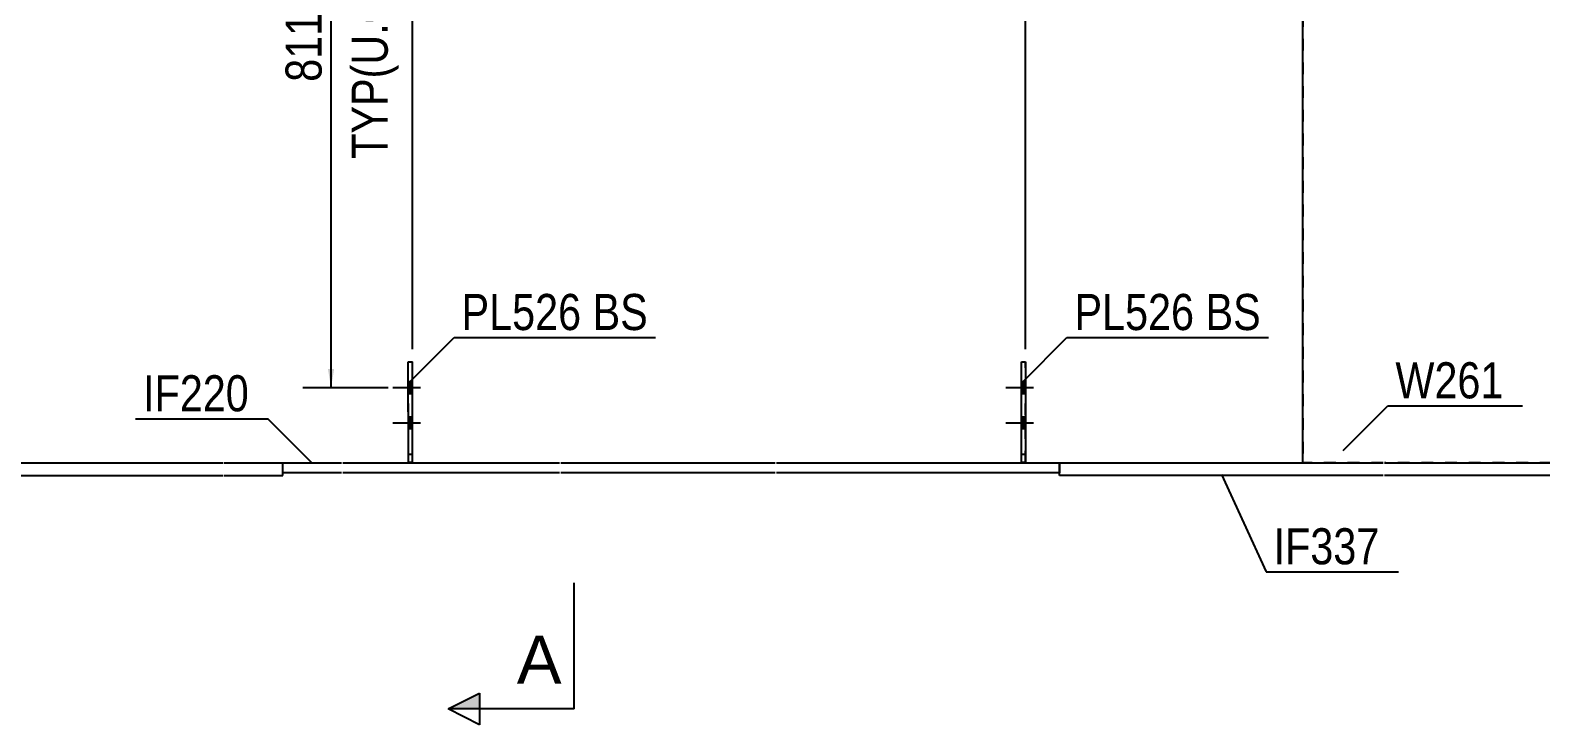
# Model space of a CAD drawing. Header units: millimetres. Extents: x -64 to 339, y -192 to 85.
# Drawn here: x 64.8 to 184.7, y -50.8 to 4.3 of the extents above; entities that cross this region are included whole.
import ezdxf

# ---------------------------------------------------------------- set-up
doc = ezdxf.new("R2010")
doc.units = ezdxf.units.MM
doc.linetypes.add('DXK_LINE_DOT1', pattern=[1.8814, 0.9407, -0.9407])
doc.linetypes.add('DXK_LINE_DOT2', pattern=[3.9198, 1.9599, -1.9599])
doc.styles.add('Arial', font='ARIAL.TTF', dxfattribs={"height": 0.2})
doc.styles.add('Arial Narrow', font='ARIALN.TTF', dxfattribs={"height": 0.2})

# ---------------------------------------------------------------- blocks, each defined once
blk = doc.blocks.new('Part-627019314-7804 - 7780')
at = {"color": 2, "linetype": 'Continuous'}
blk.add_line((165.79, -30), (165.79, 30), dxfattribs=at)
at = {"color": 7, "linetype": 'DXK_LINE_DOT1'}
for p, q in [((165.79, 30), (172.16, 30)), ((172.26, 30), (189.3, 30)), ((189.4, 30), (206.43, 30)), ((206.53, 30), (211.34, 30)), ((211.34, 30), (211.34, -30)), ((172.16, -30), (165.79, -30)), ((189.3, -30), (172.26, -30)), ((206.43, -30), (189.4, -30)), ((211.34, -30), (206.53, -30))]:
    blk.add_line(p, q, dxfattribs=at)
blk = doc.blocks.new('Part-627019314-7806 - 7780')
at = {"color": 2, "linetype": 'Continuous'}
for p, q in [((0, -31), (0, -30)), ((0, -30), (14.67, -30)), ((0, -31), (14.67, -31)), ((14.77, -30), (62.92, -30)), ((14.77, -31), (62.92, -31)), ((63.02, -30), (80.05, -30)), ((63.02, -31), (80.05, -31)), ((80.15, -30), (84.82, -30)), ((80.15, -31), (84.82, -31)), ((84.82, -31), (84.82, -30))]:
    blk.add_line(p, q, dxfattribs=at)
blk = doc.blocks.new('Part-627019314-7807 - 7780')
at = {"color": 2, "linetype": 'Continuous'}
for p, q in [((84.82, -30.8), (84.82, -30)), ((84.82, -30), (89.49, -30)), ((89.49, -30.8), (84.82, -30.8)), ((89.59, -30), (106.78, -30)), ((106.78, -30.8), (89.59, -30.8)), ((106.88, -30), (123.91, -30)), ((123.91, -30.8), (106.88, -30.8)), ((124.01, -30), (146.46, -30)), ((146.46, -30.8), (124.01, -30.8)), ((146.46, -30), (146.46, -30.8))]:
    blk.add_line(p, q, dxfattribs=at)
blk = doc.blocks.new('Bolt-627019314-7950 - 7780')
at = {"linetype": 'Continuous'}
for points in [[(95.12, -24.51), (95.12, -23.57), (94.79, -23.57), (94.79, -24.51)], [(95.12, -27.31), (95.12, -26.38), (94.79, -26.38), (94.79, -27.31)]]:
    blk.add_hatch(color=3, dxfattribs=at).paths.add_polyline_path(points)
at = {"color": 3, "linetype": 'Continuous'}
for p, q in [((95.12, -23.57), (94.79, -23.57)), ((95.75, -24.04), (93.55, -24.04)), ((95.12, -24.51), (94.79, -24.51)), ((95.75, -26.85), (93.55, -26.85)), ((95.12, -26.38), (94.79, -26.38)), ((95.12, -27.31), (94.79, -27.31))]:
    blk.add_line(p, q, dxfattribs=at)
blk = doc.blocks.new('Part-627019314-7841 - 7780')
at = {"color": 2, "linetype": 'Continuous'}
for p, q in [((146.46, -31), (146.46, -30)), ((146.46, -30), (172.16, -30)), ((172.16, -31), (146.46, -31)), ((172.26, -30), (189.3, -30)), ((189.3, -31), (172.26, -31)), ((189.4, -30), (206.43, -30)), ((206.43, -31), (189.4, -31)), ((206.53, -30), (211.34, -30)), ((211.23, -31), (206.53, -31))]:
    blk.add_line(p, q, dxfattribs=at)
at = {"color": 7, "linetype": 'DXK_LINE_DOT1'}
for p, q in [((211.34, -31), (211.23, -31)), ((211.34, -30), (211.34, -31))]:
    blk.add_line(p, q, dxfattribs=at)
blk = doc.blocks.new('Part-627019314-7853 - 7780')
at = {"color": 7, "linetype": 'DXK_LINE_DOT1'}
for p, q in [((94.79, -29.98), (94.78, -21.98)), ((94.78, -21.98), (95.12, -21.98)), ((95.12, -29.98), (95.12, -21.98)), ((94.79, -29.31), (95.12, -29.31)), ((95.12, -29.98), (94.79, -29.98))]:
    blk.add_line(p, q, dxfattribs=at)
blk = doc.blocks.new('Part-627019314-7861 - 7780')
at = {"color": 7, "linetype": 'DXK_LINE_DOT1'}
for p, q in [((143.44, -29.98), (143.44, -21.98)), ((143.44, -21.98), (143.77, -21.98)), ((143.77, -29.98), (143.77, -21.98)), ((143.44, -29.31), (143.77, -29.31)), ((143.77, -29.98), (143.44, -29.98))]:
    blk.add_line(p, q, dxfattribs=at)
blk = doc.blocks.new('Part-627019314-7873 - 7780')
at = {"color": 2, "linetype": 'Continuous'}
for p, q in [((143.44, -29.98), (143.44, -21.98)), ((143.44, -21.98), (143.77, -21.98)), ((143.77, -21.98), (143.77, -29.98)), ((143.77, -29.98), (143.44, -29.98))]:
    blk.add_line(p, q, dxfattribs=at)
blk = doc.blocks.new('Part-627019314-7878 - 7780')
at = {"color": 2, "linetype": 'Continuous'}
for p, q in [((94.79, -29.98), (94.78, -21.98)), ((94.78, -21.98), (95.12, -21.98)), ((95.12, -29.98), (95.12, -21.98)), ((95.12, -29.98), (94.79, -29.98))]:
    blk.add_line(p, q, dxfattribs=at)
blk = doc.blocks.new('Part-627019314-7905 - 7780')
at = {"color": 7, "linetype": 'DXK_LINE_DOT1'}
for p, q in [((165.79, 30), (165.79, -30)), ((63.02, -30), (80.05, -30)), ((80.15, -30), (89.49, -30)), ((89.59, -30), (106.78, -30)), ((106.88, -30), (123.91, -30)), ((124.01, -30), (165.79, -30))]:
    blk.add_line(p, q, dxfattribs=at)
blk = doc.blocks.new('Bolt-627019314-7933 - 7780')
at = {"color": 3, "linetype": 'DXK_LINE_DOT2'}
for p, q in [((95.12, -23.57), (94.79, -23.57)), ((95.75, -24.04), (93.55, -24.04)), ((95.12, -24.51), (94.79, -24.51)), ((95.75, -26.85), (93.55, -26.85)), ((95.12, -26.38), (94.79, -26.38)), ((95.12, -27.31), (94.79, -27.31))]:
    blk.add_line(p, q, dxfattribs=at)
blk = doc.blocks.new('Bolt-627019314-7939 - 7780')
at = {"color": 3, "linetype": 'DXK_LINE_DOT2'}
for p, q in [((143.77, -23.57), (143.44, -23.57)), ((144.4, -24.04), (142.2, -24.04)), ((143.77, -24.51), (143.44, -24.51)), ((144.4, -26.85), (142.2, -26.85)), ((143.77, -26.38), (143.44, -26.38)), ((143.77, -27.31), (143.44, -27.31))]:
    blk.add_line(p, q, dxfattribs=at)
blk = doc.blocks.new('Bolt-627019314-7947 - 7780')
at = {"linetype": 'Continuous'}
for points in [[(143.77, -24.51), (143.77, -23.57), (143.44, -23.57), (143.44, -24.51)], [(143.77, -27.31), (143.77, -26.38), (143.44, -26.38), (143.44, -27.31)]]:
    blk.add_hatch(color=3, dxfattribs=at).paths.add_polyline_path(points)
at = {"color": 3, "linetype": 'Continuous'}
for p, q in [((143.77, -23.57), (143.44, -23.57)), ((144.4, -24.04), (142.2, -24.04)), ((143.77, -24.51), (143.44, -24.51)), ((144.4, -26.85), (142.2, -26.85)), ((143.77, -26.38), (143.44, -26.38)), ((143.77, -27.31), (143.44, -27.31))]:
    blk.add_line(p, q, dxfattribs=at)
blk = doc.blocks.new('StraightDimension-627019314-14276 - 7780')
at = {"linetype": 'Continuous'}
for points in [[(88.4, 28.5), (88.65, 30), (88.9, 28.5)], [(88.9, -22.54), (88.65, -24.04), (88.4, -22.54)]]:
    blk.add_hatch(color=7, dxfattribs=at).paths.add_polyline_path(points)
at = {"color": 7, "linetype": 'Continuous'}
for p, q in [((93.17, 30), (86.4, 30)), ((88.65, -24.04), (88.65, 30)), ((93.17, -24.04), (86.4, -24.04))]:
    blk.add_line(p, q, dxfattribs=at)
at = {"color": 0, "linetype": 'Continuous'}
blk.add_wipeout([(93.75, 12.43), (89.55, 12.43), (89.55, -6.47), (93.75, -6.47)], dxfattribs=at)
at = {"color": 3, "linetype": 'Continuous', "style": 'Arial Narrow'}
blk.add_text('TYP(U.O.N)', height=2.863, rotation=90.0002, dxfattribs=at).set_placement((93.15, -5.87))
at = {"color": 0}
blk.add_wipeout([(88.5, 6.32), (84.3, 6.32), (84.3, -0.36), (88.5, -0.36)], dxfattribs=at)
at = {"color": 3, "style": 'Arial Narrow'}
blk.add_text('811', height=2.863, rotation=90.0002, dxfattribs=at).set_placement((87.9, 0.24))
blk = doc.blocks.new('StraightDimension-627019314-19009 - 7780')
at = {"linetype": 'Continuous'}
blk.add_hatch(color=7, dxfattribs=at).paths.add_polyline_path([(142.27, 62.84), (143.77, 62.59), (142.27, 62.34)])
at = {"color": 7, "linetype": 'Continuous'}
for p, q in [((143.77, -20.98), (143.77, 67.09)), ((133.71, 62.59), (143.77, 62.59))]:
    blk.add_line(p, q, dxfattribs=at)
at = {"color": 0}
blk.add_wipeout([(143, 63.49), (143, 67.69), (134.48, 67.69), (134.48, 63.49)], dxfattribs=at)
at = {"color": 3, "style": 'Arial Narrow'}
blk.add_text('5660', height=2.863, dxfattribs=at).set_placement((135.08, 64.09))
blk = doc.blocks.new('StraightDimension-627019314-19012 - 7780')
at = {"linetype": 'Continuous'}
blk.add_hatch(color=7, dxfattribs=at).paths.add_polyline_path([(93.62, 57.14), (95.12, 56.89), (93.62, 56.64)])
at = {"color": 7, "linetype": 'Continuous'}
for p, q in [((95.12, -20.98), (95.12, 61.39)), ((85.06, 56.89), (95.12, 56.89))]:
    blk.add_line(p, q, dxfattribs=at)
at = {"color": 0}
blk.add_wipeout([(94.34, 57.79), (94.34, 61.99), (85.83, 61.99), (85.83, 57.79)], dxfattribs=at)
at = {"color": 3, "style": 'Arial Narrow'}
blk.add_text('3130', height=2.863, dxfattribs=at).set_placement((86.43, 58.39))
blk = doc.blocks.new('SectionMark-627019314-17725 - 7780')
at = {"linetype": 'Continuous'}
for points in [[(100.44, 66.24), (100.44, 64.99), (97.94, 66.24)], [(100.44, -48.28), (100.44, -49.53), (97.94, -49.53)]]:
    blk.add_hatch(color=30, dxfattribs=at).paths.add_polyline_path(points)
at = {"color": 30, "linetype": 'Continuous'}
for p, q in [((97.94, 66.24), (100.44, 67.49)), ((100.44, 64.99), (100.44, 67.49)), ((107.94, 66.24), (97.94, 66.24)), ((97.94, 66.24), (100.44, 64.99)), ((107.94, 66.24), (107.94, 56.24)), ((107.94, -49.53), (107.94, -39.53)), ((97.94, -49.53), (100.44, -48.28)), ((100.44, -48.28), (100.44, -50.78)), ((107.94, -49.53), (97.94, -49.53)), ((100.44, -50.78), (97.94, -49.53))]:
    blk.add_line(p, q, dxfattribs=at)
at = {"color": 0, "linetype": 'Continuous'}
for points in [[(106.94, 60.24), (106.94, 64.24), (103.39, 64.24), (103.39, 60.24)], [(106.94, -47.53), (106.94, -43.53), (103.39, -43.53), (103.39, -47.53)]]:
    blk.add_wipeout(points, dxfattribs=at)
at = {"color": 96, "linetype": 'Continuous', "style": 'Arial'}
for p in [(103.39, 60.24), (103.39, -47.53)]:
    blk.add_text('A', height=3.82, dxfattribs=at).set_placement(p)
blk = doc.blocks.new('MarkSet-627019314-13695 - 7780')
at = {"color": 7, "linetype": 'Continuous'}
for p, q in [((94.87, -23.6), (98.41, -20.06)), ((98.41, -20.06), (114.39, -20.06))]:
    blk.add_line(p, q, dxfattribs=at)
at = {"color": 0}
for points in [[(108.51, -19.46), (108.51, -16.46), (99.01, -16.46), (99.01, -19.46)], [(113.79, -19.46), (113.79, -16.46), (109.41, -16.46), (109.41, -19.46)]]:
    blk.add_wipeout(points, dxfattribs=at)
for points in [[(108.51, -19.46), (108.51, -16.46), (99.01, -16.46), (99.01, -19.46)], [(113.79, -19.46), (113.79, -16.46), (109.41, -16.46), (109.41, -19.46)]]:
    blk.add_wipeout(points, dxfattribs=at)
at = {"color": 3, "style": 'Arial Narrow'}
for s, p in [('PL526', (99.01, -19.46)), ('BS', (109.41, -19.46))]:
    blk.add_text(s, height=2.863, dxfattribs=at).set_placement(p)
blk = doc.blocks.new('MarkSet-627019314-13706 - 7780')
at = {"color": 7, "linetype": 'Continuous'}
for p, q in [((143.52, -23.6), (147.06, -20.06)), ((147.06, -20.06), (163.05, -20.06))]:
    blk.add_line(p, q, dxfattribs=at)
at = {"color": 0}
for points in [[(157.16, -19.46), (157.16, -16.46), (147.66, -16.46), (147.66, -19.46)], [(162.45, -19.46), (162.45, -16.46), (158.06, -16.46), (158.06, -19.46)]]:
    blk.add_wipeout(points, dxfattribs=at)
for points in [[(157.16, -19.46), (157.16, -16.46), (147.66, -16.46), (147.66, -19.46)], [(162.45, -19.46), (162.45, -16.46), (158.06, -16.46), (158.06, -19.46)]]:
    blk.add_wipeout(points, dxfattribs=at)
at = {"color": 3, "style": 'Arial Narrow'}
for s, p in [('PL526', (147.66, -19.46)), ('BS', (158.06, -19.46))]:
    blk.add_text(s, height=2.863, dxfattribs=at).set_placement(p)
blk = doc.blocks.new('Mark-627019314-13901 - 7780')
at = {"color": 7, "linetype": 'Continuous'}
for p in [(73.13, -26.51), (87.17, -30.04)]:
    blk.add_line(p, (83.63, -26.51), dxfattribs=at)
at = {"color": 0}
blk.add_wipeout([(82.13, -25.91), (82.13, -22.91), (73.73, -22.91), (73.73, -25.91)], dxfattribs=at)
blk.add_wipeout([(82.13, -25.91), (82.13, -22.91), (73.73, -22.91), (73.73, -25.91)], dxfattribs=at)
at = {"color": 3, "style": 'Arial Narrow'}
blk.add_text('IF220', height=2.863, dxfattribs=at).set_placement((73.73, -25.91))
blk = doc.blocks.new('Mark-627019314-13892 - 7780')
at = {"color": 7, "linetype": 'Continuous'}
for p, q in [((168.99, -29.02), (172.53, -25.48)), ((172.53, -25.48), (183.22, -25.48))]:
    blk.add_line(p, q, dxfattribs=at)
at = {"color": 0}
blk.add_wipeout([(181.72, -24.88), (181.72, -21.88), (173.13, -21.88), (173.13, -24.88)], dxfattribs=at)
blk.add_wipeout([(181.72, -24.88), (181.72, -21.88), (173.13, -21.88), (173.13, -24.88)], dxfattribs=at)
at = {"color": 3, "style": 'Arial Narrow'}
blk.add_text('W261', height=2.863, dxfattribs=at).set_placement((173.13, -24.88))
blk = doc.blocks.new('Mark-627019314-13934 - 7780')
at = {"color": 7, "linetype": 'Continuous'}
for p, q in [((159.33, -30.91), (162.86, -38.65)), ((162.86, -38.65), (173.37, -38.65))]:
    blk.add_line(p, q, dxfattribs=at)
at = {"color": 0}
blk.add_wipeout([(171.87, -38.05), (171.87, -35.05), (163.46, -35.05), (163.46, -38.05)], dxfattribs=at)
blk.add_wipeout([(171.87, -38.05), (171.87, -35.05), (163.46, -35.05), (163.46, -38.05)], dxfattribs=at)
at = {"color": 3, "style": 'Arial Narrow'}
blk.add_text('IF337', height=2.863, dxfattribs=at).set_placement((163.46, -38.05))

msp = doc.modelspace()

# ---------------------------------------------------------------- block references
for name in ['Part-627019314-7905 - 7780', 'Part-627019314-7804 - 7780', 'Part-627019314-7853 - 7780', 'Part-627019314-7878 - 7780', 'Part-627019314-7861 - 7780', 'Part-627019314-7873 - 7780', 'Bolt-627019314-7950 - 7780', 'Bolt-627019314-7933 - 7780', 'Bolt-627019314-7939 - 7780', 'Bolt-627019314-7947 - 7780', 'Part-627019314-7806 - 7780', 'Part-627019314-7807 - 7780', 'Part-627019314-7841 - 7780']:
    msp.add_blockref(name, (0, 0))

# ---------------------------------------------------------------- next in the draw order: block references
for name in ['SectionMark-627019314-17725 - 7780', 'StraightDimension-627019314-19009 - 7780', 'StraightDimension-627019314-14276 - 7780', 'Mark-627019314-13892 - 7780', 'Mark-627019314-13934 - 7780']:
    msp.add_blockref(name, (0, 0))

# ---------------------------------------------------------------- next in the draw order: block references
for name in ['StraightDimension-627019314-19012 - 7780', 'MarkSet-627019314-13706 - 7780', 'Mark-627019314-13901 - 7780']:
    msp.add_blockref(name, (0, 0))

# ---------------------------------------------------------------- next in the draw order: block references
msp.add_blockref('MarkSet-627019314-13695 - 7780', (0, 0))

doc.saveas('drawing.dxf')
